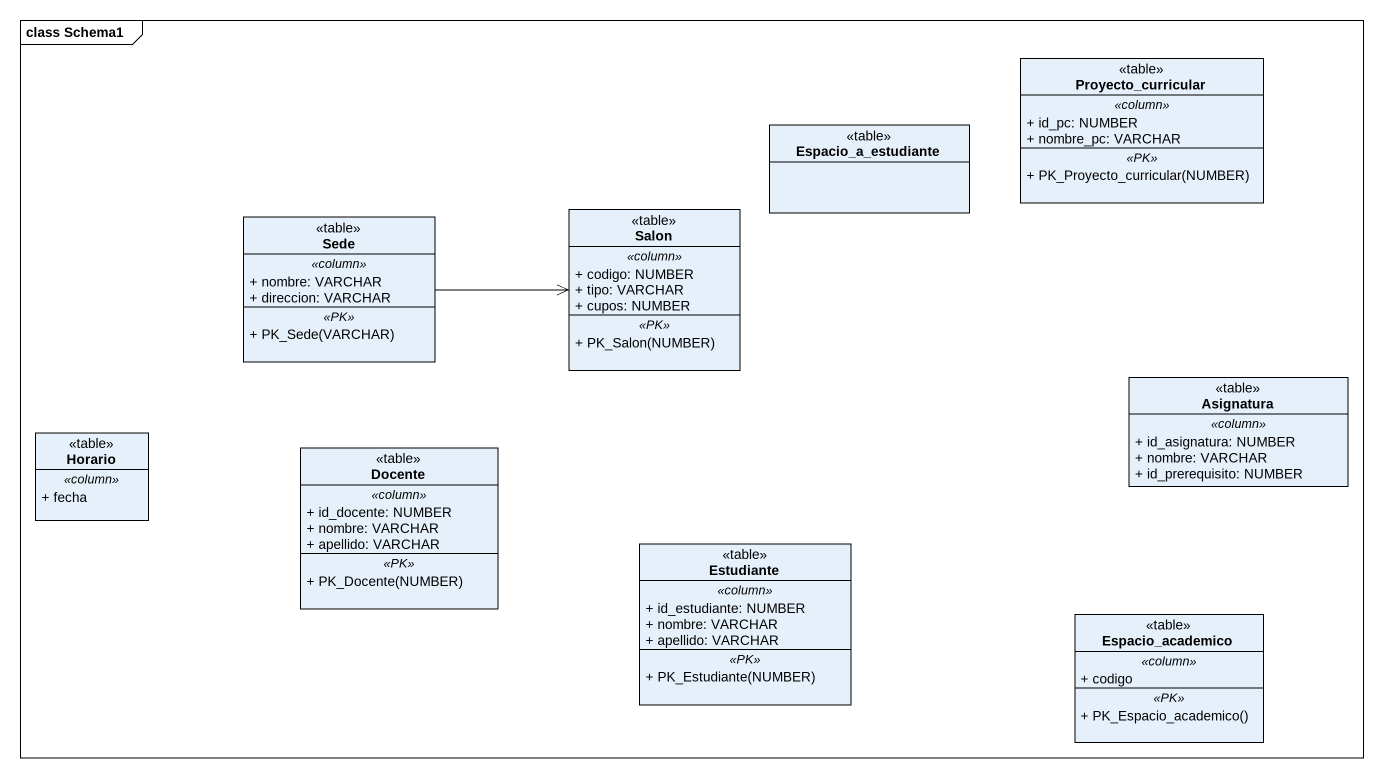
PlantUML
@startuml
mainframe class Schema1
hide circle
hide empty members
skinparam classAttributeIconSize 0
class Proyecto_curricular <<table>> {
  .. <<column>> ..
  + id_pc: NUMBER
  + nombre_pc: VARCHAR
  .. <<PK>> ..
  + PK_Proyecto_curricular(NUMBER)
}
class Espacio_a_estudiante <<table>>
class Sede <<table>> {
  .. <<column>> ..
  + nombre: VARCHAR
  + direccion: VARCHAR
  .. <<PK>> ..
  + PK_Sede(VARCHAR)
}
class Salon <<table>> {
  .. <<column>> ..
  + codigo: NUMBER
  + tipo: VARCHAR
  + cupos: NUMBER
  .. <<PK>> ..
  + PK_Salon(NUMBER)
}
class Asignatura <<table>> {
  .. <<column>> ..
  + id_asignatura: NUMBER
  + nombre: VARCHAR
  + id_prerequisito: NUMBER
}
class Horario <<table>> {
  .. <<column>> ..
  + fecha
}
class Docente <<table>> {
  .. <<column>> ..
  + id_docente: NUMBER
  + nombre: VARCHAR
  + apellido: VARCHAR
  .. <<PK>> ..
  + PK_Docente(NUMBER)
}
class Estudiante <<table>> {
  .. <<column>> ..
  + id_estudiante: NUMBER
  + nombre: VARCHAR
  + apellido: VARCHAR
  .. <<PK>> ..
  + PK_Estudiante(NUMBER)
}
class Espacio_academico <<table>> {
  .. <<column>> ..
  + codigo
  .. <<PK>> ..
  + PK_Espacio_academico()
}
Sede -right-> Salon
@enduml
